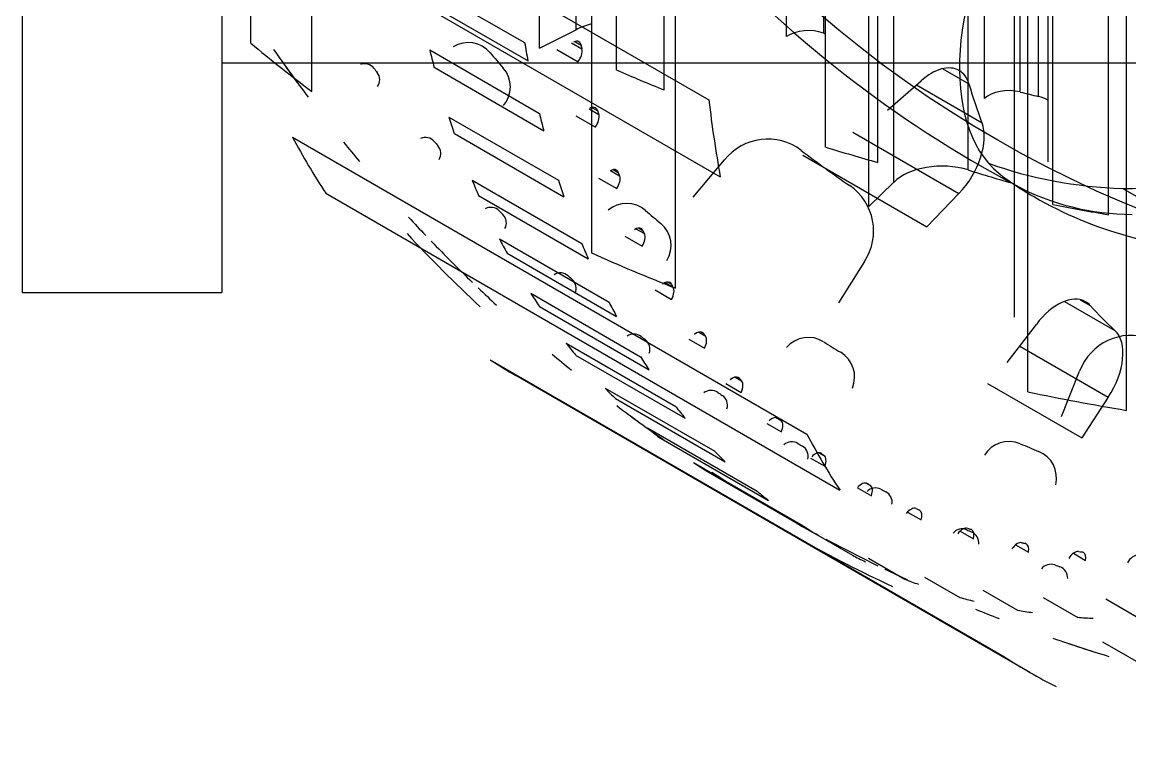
# Model space of a CAD drawing. Header units: millimetres. Extents: x 182.3 to 237.8, y 132.2 to 164.6.
# Drawn here: x 194.5 to 205.6, y 132.46 to 139.71 of the extents above; entities that cross this region are included whole.
import ezdxf

# ---------------------------------------------------------------- set-up
doc = ezdxf.new("R2010")
doc.units = ezdxf.units.MM
for name, color, linetype in [('V_06_Gears_Drive_Az_Pinion_1', 7, 'CONTINUOUS'), ('V_06_Gears_Drive_Az_Pinion_3', 7, 'CONTINUOUS'), ('V_06_Gears_Drive_El_Gear_2', 7, 'CONTINUOUS'), ('V_06_Gears_Drive_El_Gear_3', 7, 'CONTINUOUS'), ('V_06_Gears_Drive_El_Pinion_2', 7, 'CONTINUOUS'), ('V_06_Gears_Drive_El_Pinion_3', 7, 'CONTINUOUS'), ('V_06_Gears_Drive_El_Shaft_Bushing_0', 7, 'CONTINUOUS'), ('V_06_Gears_Drive_El_Shaft_Bushing_1', 7, 'CONTINUOUS'), ('V_06_Gears_Drive_El_Shaft_Bushing_2', 7, 'CONTINUOUS'), ('V_06_Gears_Drive_Sensor_Gear_1', 7, 'CONTINUOUS'), ('V_06_Gears_Drive_Sensor_Gear_3', 7, 'CONTINUOUS')]:
    doc.layers.add(name, color=color, linetype=linetype)

msp = doc.modelspace()

# ---------------------------------------------------------------- linework, layer by layer
at = {"layer": 'V_06_Gears_Drive_Az_Pinion_1'}
for p, q in [((201.225, 137.953), (201.539, 138.328)), ((202.94, 137.309), (202.68, 136.896)), ((204.914, 135.757), (205.096, 136.211))]:
    msp.add_line(p, q, dxfattribs=at)
for centre, radius, start, end in [((201.972, 137.982), 0.554, 52.681, 141.4457), ((210, 148.5), 12.678, -127.3566, -124.6434), ((202.478, 137.615), 0.554, -33.4457, 55.319), ((210.001, 148.499), 15.957, -136.865, -133.1405), ((205.615, 136.016), 0.554, 70.681, 159.4457), ((210.001, 148.499), 15.957, -118.865, -115.1405)]:
    msp.add_arc(centre, radius, start, end, dxfattribs=at)
at = {"layer": 'V_06_Gears_Drive_Az_Pinion_3'}
for p, q in [((200.052, 139.632), (200.052, 146.772)), ((196.793, 139.498), (196.793, 146.638)), ((199.683, 139.446), (199.683, 146.586)), ((197.403, 139.013), (197.403, 146.153)), ((203.979, 138.227), (203.979, 145.367)), ((203.234, 138.103), (203.234, 145.243)), ((202.983, 137.861), (202.983, 145.001)), ((200.207, 137.395), (200.207, 144.535)), ((201.046, 137.043), (201.046, 144.183)), ((204.579, 136.003), (204.579, 143.143)), ((205.565, 135.818), (205.565, 142.958)), ((199.683, 139.446), (200.052, 139.632)), ((202.983, 137.861), (203.234, 138.103))]:
    msp.add_line(p, q, dxfattribs=at)
for centre, major_axis, start_param, end_param in [((200.425, 139.396), (-0.554, 0), -1.165156, -0.829978), ((210.001, 144.667), (15.957, 0), 3.737361, 3.802366), ((203.716, 137.945), (-0.554, 0), -2.065056, -0.515819), ((210, 144.668), (12.678, 0), 4.217472, 4.258639), ((210.001, 144.668), (15.957, 0), 4.05152, 4.116525), ((210.001, 144.668), (15.957, 0), 4.365679, 4.430684)]:
    msp.add_ellipse(centre, major_axis=major_axis, ratio=0.57735, start_param=start_param, end_param=end_param, dxfattribs=at)
msp.add_open_spline([(204.443, 136.753), (204.443, 143.893)], degree=1, dxfattribs=at)
at = {"layer": 'V_06_Gears_Drive_El_Gear_2'}
for centre, radius, start, end in [((210, 148.5), 11.809, -138, -118), ((210, 148.5), 15.833, -144.4564, -143.5438), ((197.932, 139.173), 0.118, 37.6382, 110.867), ((210, 148.5), 15.134, -142.302, -142.098), ((197.965, 139.13), 0.118, -35.267, 37.9618), ((198.541, 138.434), 0.118, 41.2382, 114.467), ((210, 148.5), 15.833, -140.8564, -139.9438), ((210, 148.5), 15.134, -138.702, -138.498), ((198.577, 138.393), 0.118, -31.667, 41.5618), ((205.623, 140.268), 2.486, -118, -90), ((210, 148.5), 15.833, -137.2564, -136.3438), ((199.196, 137.734), 0.118, 44.8382, 118.067), ((210, 148.5), 15.134, -135.102, -134.898), ((199.234, 137.696), 0.118, -28.067, 45.1618), ((199.893, 137.077), 0.118, 48.4382, 121.667), ((210, 148.5), 15.134, -131.502, -131.298), ((199.934, 137.041), 0.118, -24.467, 48.7618), ((210, 148.5), 15.833, -133.6564, -132.7438), ((200.63, 136.465), 0.118, 52.0382, 125.267), ((210, 148.5), 15.134, -127.902, -127.698), ((200.673, 136.432), 0.118, -20.867, 52.3618), ((210, 148.5), 15.833, -130.0564, -129.1438), ((201.404, 135.901), 0.118, 55.6382, 128.867), ((210, 148.5), 15.134, -124.302, -124.098), ((201.45, 135.87), 0.118, -17.267, 55.9618), ((210, 148.5), 15.833, -126.4564, -125.5438), ((202.213, 135.386), 0.118, 59.2382, 132.467), ((210, 148.5), 15.134, -120.702, -120.498), ((202.259, 135.358), 0.118, -13.667, 59.5618), ((210, 148.5), 15.833, -122.8564, -121.9438), ((203.051, 134.923), 0.118, 62.8382, 136.067), ((210, 148.5), 15.134, -117.102, -116.898), ((203.1, 134.898), 0.118, -10.067, 63.1618), ((210, 148.5), 15.833, -119.2564, -118.3438), ((203.918, 134.513), 0.118, 66.4382, 139.667), ((210, 148.5), 15.134, -113.502, -113.298), ((203.968, 134.491), 0.118, -6.467, 66.7618), ((210, 148.5), 15.833, -115.6564, -114.7438), ((204.808, 134.159), 0.118, 70.0382, 143.267), ((210, 148.5), 15.134, -109.902, -109.698), ((204.859, 134.14), 0.118, -2.867, 70.3618), ((210, 148.5), 15.833, -112.0564, -111.1438), ((210, 148.5), 15.833, -108.4564, -107.5438)]:
    msp.add_arc(centre, radius, start, end, dxfattribs=at)
at = {"layer": 'V_06_Gears_Drive_El_Gear_3'}
for p, q in [((198.437, 140.137), (199.535, 139.503)), ((198.47, 139.954), (199.569, 139.32)), ((198.585, 139.429), (199.683, 138.794)), ((199.859, 139.432), (200.07, 139.31)), ((200.006, 139.499), (200.11, 139.439)), ((200.038, 139.513), (200.102, 139.477)), ((198.629, 139.255), (199.728, 138.62)), ((198.776, 138.757), (199.874, 138.123)), ((200.048, 138.769), (200.244, 138.656)), ((200.181, 138.84), (200.278, 138.784)), ((200.21, 138.853), (200.268, 138.82)), ((198.831, 138.593), (199.929, 137.959)), ((200.396, 138.22), (200.487, 138.167)), ((200.424, 138.23), (200.474, 138.201)), ((199.008, 138.125), (200.107, 137.491)), ((200.276, 138.146), (200.459, 138.04)), ((199.074, 137.972), (200.173, 137.337)), ((205.53, 138.04), (206.629, 137.406)), ((200.65, 137.638), (200.736, 137.589)), ((200.677, 137.646), (200.721, 137.621)), ((199.283, 137.536), (200.381, 136.901)), ((200.54, 137.564), (200.713, 137.464)), ((199.359, 137.393), (200.457, 136.759)), ((200.944, 137.099), (201.023, 137.053)), ((200.969, 137.104), (201.006, 137.082)), ((199.597, 136.991), (200.696, 136.356)), ((200.842, 137.025), (201.007, 136.93)), ((199.683, 136.86), (200.782, 136.225)), ((201.18, 136.532), (201.338, 136.441)), ((201.276, 136.603), (201.348, 136.561)), ((201.299, 136.605), (201.329, 136.588)), ((199.95, 136.492), (201.049, 135.858)), ((200.046, 136.373), (201.144, 135.739)), ((201.553, 136.086), (201.705, 135.998)), ((201.645, 136.152), (201.709, 136.115)), ((201.665, 136.152), (201.688, 136.139)), ((200.341, 136.042), (201.44, 135.408)), ((200.446, 135.936), (201.544, 135.302)), ((200.768, 135.643), (201.866, 135.009)), ((201.961, 135.688), (202.108, 135.603)), ((202.05, 135.749), (202.105, 135.717)), ((202.067, 135.747), (202.082, 135.738)), ((200.881, 135.55), (201.98, 134.916)), ((202.4, 135.34), (202.543, 135.258)), ((202.489, 135.393), (202.535, 135.367)), ((202.502, 135.39), (202.51, 135.386)), ((201.228, 135.296), (202.327, 134.661)), ((201.35, 135.216), (202.449, 134.582)), ((202.87, 135.044), (203.011, 134.963)), ((202.982, 135.076), (202.967, 135.085)), ((202.969, 135.084), (202.969, 135.084)), ((203.371, 134.8), (203.508, 134.721)), ((202.449, 134.582), (202.821, 134.367)), ((203.899, 134.609), (204.032, 134.532)), ((204.455, 134.471), (204.583, 134.397)), ((202.982, 134.337), (203.344, 134.128)), ((205.035, 134.387), (205.157, 134.316)), ((203.542, 134.149), (203.897, 133.944)), ((204.126, 134.018), (204.475, 133.816)), ((204.732, 133.944), (205.078, 133.745)), ((205.359, 133.929), (205.702, 133.731))]:
    msp.add_line(p, q, dxfattribs=at)
for centre, major_axis, start_param, end_param in [((205.65, 140.261), (-1.243, -2.153), 3.141593, 6.230825), ((209.451, 148.817), (-7.917, -13.712), 5.741149, 5.757077), ((210.549, 148.183), (-7.917, -13.712), 5.678317, 5.694245), ((200.02, 139.409), (0.059, 0.102), 0, -5.573412), ((200.028, 139.37), (0.059, 0.102), -1.840747, -0.562663), ((200.02, 139.409), (0.059, 0.102), -0.56831, 0), ((210.549, 148.183), (-7.567, -13.107), 5.715919, 5.719478), ((209.451, 148.817), (-7.917, -13.712), 5.803981, 5.819909), ((210.549, 148.183), (-7.917, -13.712), 5.741149, 5.757077), ((200.187, 138.747), (0.059, 0.102), 0, -5.51058), ((200.198, 138.711), (0.059, 0.102), -1.777915, -0.499831), ((200.187, 138.747), (0.059, 0.102), -0.505478, 0), ((210.549, 148.183), (-7.567, -13.107), 5.778751, 5.78231), ((200.396, 138.123), (0.059, 0.102), 0, -5.447748), ((200.396, 138.123), (0.059, 0.102), -0.442647, 0), ((210.549, 148.183), (-7.567, -13.107), 5.841583, 5.845142), ((209.451, 148.817), (-5.905, -10.227), 0.10301, 0.296706), ((206.356, 140.309), (-1.243, -2.153), 0.296706, 0.785398), ((209.451, 148.817), (-7.917, -13.712), 5.866813, 5.882741), ((210.549, 148.183), (-7.917, -13.712), 5.803981, 5.819909), ((200.409, 138.089), (0.059, 0.102), -1.715083, -0.436999), ((210.549, 148.183), (-5.905, -10.227), 6.230825, 0), ((210.549, 148.183), (-5.905, -10.227), 0, 0.296706), ((200.644, 137.538), (0.059, 0.102), 0, -5.384916), ((200.644, 137.538), (0.059, 0.102), -0.379815, 0), ((209.451, 148.817), (-7.917, -13.712), 5.929645, 5.945573), ((200.659, 137.506), (0.059, 0.102), -1.652251, -0.374167), ((210.549, 148.183), (-7.567, -13.107), 5.904414, 5.907974), ((210.549, 148.183), (-7.917, -13.712), 5.866813, 5.882741), ((200.931, 136.996), (0.059, 0.102), 0, -5.322085), ((200.931, 136.996), (0.059, 0.102), -0.316983, 0), ((209.451, 148.817), (-7.917, -13.712), 5.992477, 6.008405), ((210.549, 148.183), (-7.567, -13.107), 5.967246, 5.970806), ((200.949, 136.966), (0.059, 0.102), -1.589419, -0.311336), ((210.549, 148.183), (-7.917, -13.712), 5.929645, 5.945573), ((201.257, 136.497), (0.059, 0.102), 0, -5.259253), ((201.257, 136.497), (0.059, 0.102), -0.254151, 0), ((210.549, 148.183), (-7.567, -13.107), 6.030078, 6.033638), ((201.276, 136.47), (0.059, 0.102), -1.526587, -0.248504), ((209.451, 148.817), (-7.917, -13.712), 6.055309, 6.071236), ((210.549, 148.183), (-7.917, -13.712), 5.992477, 6.008405), ((201.619, 136.045), (0.059, 0.102), 0, -5.196421), ((201.619, 136.045), (0.059, 0.102), -0.191319, 0), ((210.549, 148.183), (-7.567, -13.107), 6.09291, 6.09647), ((201.64, 136.021), (0.059, 0.102), -1.463755, -0.185672), ((209.451, 148.817), (-7.917, -13.712), 6.11814, 6.134068), ((210.549, 148.183), (-7.917, -13.712), 6.055309, 6.071236), ((202.016, 135.641), (0.059, 0.102), 0, -5.133589), ((209.451, 148.817), (-7.917, -13.712), 6.180972, 6.1969), ((202.016, 135.641), (0.059, 0.102), -0.128487, 0), ((210.549, 148.183), (-7.567, -13.107), 6.155742, 6.159301), ((202.039, 135.619), (0.059, 0.102), -1.400924, -0.12284), ((210.549, 148.183), (-7.917, -13.712), 6.11814, 6.134068), ((202.447, 135.286), (0.059, 0.102), 0, -5.070757), ((202.447, 135.286), (0.059, 0.102), -0.065655, 0), ((210.549, 148.183), (-7.567, -13.107), 6.218574, 6.222133), ((202.472, 135.267), (0.059, 0.102), -1.338092, -0.060008), ((209.451, 148.817), (-7.917, -13.712), 6.243804, 6.259732), ((202.91, 134.982), (0.059, 0.102), 0, -5.007925), ((210.549, 148.183), (-7.917, -13.712), 6.180972, 6.1969), ((210.549, 148.183), (-7.567, -13.107), 6.281405, 0), ((202.91, 134.982), (0.059, 0.102), -0.002824, 0), ((210.549, 148.183), (-7.567, -13.107), 0, 0.00178), ((202.937, 134.966), (0.059, 0.102), 0, -6.280362), ((202.937, 134.966), (0.059, 0.102), -1.27526, 0), ((203.403, 134.73), (0.059, 0.102), -6.223177, -4.945093), ((210.549, 148.183), (-7.567, -13.107), 0.061052, 0.064612), ((203.432, 134.717), (0.059, 0.102), 0, -6.21753), ((203.432, 134.717), (0.059, 0.102), -1.212428, 0), ((210.549, 148.183), (-7.917, -13.712), 6.243804, 6.259732), ((203.924, 134.531), (0.059, 0.102), -6.160345, -4.882262), ((210.549, 148.183), (-7.567, -13.107), 0.123884, 0.127444), ((203.954, 134.522), (0.059, 0.102), 0, -6.154698), ((203.954, 134.522), (0.059, 0.102), -1.149596, 0), ((204.471, 134.386), (0.059, 0.102), -6.097513, -4.81943), ((210.549, 148.183), (-7.567, -13.107), 0.186716, 0.190275), ((204.503, 134.38), (0.059, 0.102), 0, -6.091866), ((204.503, 134.38), (0.059, 0.102), -1.086764, 0), ((210.549, 148.183), (-7.917, -13.712), 0.023451, 0.039379), ((205.043, 134.296), (0.059, 0.102), -6.034682, -4.756598), ((210.549, 148.183), (-7.567, -13.107), 0.249548, 0.253107), ((205.076, 134.292), (0.059, 0.102), 0, -6.029034), ((205.076, 134.292), (0.059, 0.102), -1.023933, 0), ((205.636, 134.26), (0.059, 0.102), -5.97185, -4.693766), ((210.549, 148.183), (-7.917, -13.712), 0.086283, 0.10221), ((210.549, 148.183), (-7.917, -13.712), 0.149114, 0.165042), ((210.549, 148.183), (-7.917, -13.712), 0.211946, 0.227874), ((210.549, 148.183), (-7.917, -13.712), 0.274778, 0.290706)]:
    msp.add_ellipse(centre, major_axis=major_axis, ratio=0.57735, start_param=start_param, end_param=end_param, dxfattribs=at)
at = {"layer": 'V_06_Gears_Drive_El_Pinion_2'}
for p, q in [((201.225, 137.953), (201.539, 138.328)), ((202.94, 137.309), (202.68, 136.896)), ((204.914, 135.757), (205.096, 136.211))]:
    msp.add_line(p, q, dxfattribs=at)
for centre, radius, start, end in [((201.972, 137.982), 0.554, 52.681, 141.4457), ((210, 148.5), 12.678, -127.3566, -124.6434), ((202.478, 137.615), 0.554, -33.4457, 55.319), ((210.001, 148.499), 15.957, -136.865, -133.1405), ((205.615, 136.016), 0.554, 70.681, 159.4457), ((210.001, 148.499), 15.957, -118.865, -115.1405)]:
    msp.add_arc(centre, radius, start, end, dxfattribs=at)
at = {"layer": 'V_06_Gears_Drive_El_Pinion_3'}
for p, q in [((196.228, 141.904), (201.381, 138.929)), ((196.343, 141.134), (201.495, 138.159)), ((203.725, 139.241), (203.988, 139.089)), ((203.173, 138.827), (203.508, 139.118)), ((203.462, 139.078), (204.119, 138.699)), ((197.209, 138.555), (202.362, 135.58)), ((202.825, 138.604), (203.887, 137.992)), ((202.324, 138.375), (203.566, 137.658)), ((197.542, 137.993), (202.695, 135.018)), ((203.887, 137.992), (203.566, 137.658)), ((204.944, 136.91), (205.451, 136.618)), ((205.102, 136.927), (205.201, 136.87)), ((204.371, 136.298), (204.663, 136.68)), ((204.497, 136.463), (205.383, 135.951)), ((199.19, 136.325), (204.343, 133.35)), ((204.599, 133.193), (199.446, 136.168)), ((204.174, 136.087), (205.118, 135.542)), ((205.383, 135.951), (205.118, 135.542)), ((205.327, 133.499), (207.13, 132.458))]:
    msp.add_line(p, q, dxfattribs=at)
for centre, major_axis, start_param, end_param in [((203.612, 138.743), (0.277, 0.48), 0, -5.228208), ((203.612, 138.743), (0.277, 0.48), -0.49426, 0), ((212.576, 147.012), (-6.339, -10.979), 5.788269, 5.835624), ((212.577, 147.011), (-7.978, -13.819), 5.622316, 5.687321), ((203.749, 138.336), (0.277, 0.48), -1.997455, -0.448218), ((207.424, 149.987), (-7.978, -13.819), 5.936475, 6.00148), ((204.879, 136.427), (0.277, 0.48), 0, -4.914049), ((204.879, 136.427), (0.277, 0.48), -0.180101, 0), ((212.576, 147.012), (-6.339, -10.979), 6.102428, 6.149783), ((205.139, 136.164), (0.277, 0.48), -1.683296, -0.134058), ((207.424, 149.987), (-7.978, -13.819), 6.250635, 0), ((212.577, 147.012), (-7.978, -13.819), 5.936475, 6.00148), ((212.577, 147.012), (-7.978, -13.819), 6.250635, 0), ((212.577, 147.012), (-7.978, -13.819), 0, 0.032454)]:
    msp.add_ellipse(centre, major_axis=major_axis, ratio=0.57735, start_param=start_param, end_param=end_param, dxfattribs=at)
at = {"layer": 'V_06_Gears_Drive_El_Shaft_Bushing_0'}
for p, q in [((196.5, 139.3), (225.5, 139.3)), ((194.5, 137), (196.5, 137))]:
    msp.add_line(p, q, dxfattribs=at)
for points in [[(194.5, 160), (194.5, 159.712), (194.5, 158.861), (194.5, 157.491), (194.5, 155.67), (194.5, 153.49), (194.5, 151.059), (194.5, 148.5), (194.5, 145.941), (194.5, 143.51), (194.5, 141.33), (194.5, 139.509), (194.5, 138.139), (194.5, 137.288), (194.5, 137)], [(196.5, 160), (196.5, 159.712), (196.5, 158.861), (196.5, 157.491), (196.5, 155.67), (196.5, 153.49), (196.5, 151.059), (196.5, 148.5), (196.5, 145.941), (196.5, 143.51), (196.5, 141.33), (196.5, 139.509), (196.5, 138.139), (196.5, 137.288), (196.5, 137)]]:
    msp.add_open_spline(points, degree=1, dxfattribs=at)
at = {"layer": 'V_06_Gears_Drive_El_Shaft_Bushing_1'}
for p, q in [((196.5, 139.3), (225.5, 139.3)), ((194.5, 137), (196.5, 137))]:
    msp.add_line(p, q, dxfattribs=at)
for points in [[(194.5, 148.5), (194.5, 147.212), (194.5, 145.941), (194.5, 144.702), (194.5, 143.51), (194.5, 142.382), (194.5, 141.33), (194.5, 140.368), (194.5, 139.509), (194.5, 138.763), (194.5, 138.139), (194.5, 137.645), (194.5, 137.288), (194.5, 137.072), (194.5, 137)], [(196.5, 148.5), (196.5, 147.212), (196.5, 145.941), (196.5, 144.702), (196.5, 143.51), (196.5, 142.382), (196.5, 141.33), (196.5, 140.368), (196.5, 139.509), (196.5, 138.763), (196.5, 138.139), (196.5, 137.645), (196.5, 137.288), (196.5, 137.072), (196.5, 137)]]:
    msp.add_open_spline(points, degree=1, dxfattribs=at)
at = {"layer": 'V_06_Gears_Drive_El_Shaft_Bushing_2'}
for radius in [11.5, 9.2]:
    msp.add_circle((210, 148.5), radius, dxfattribs=at)
at = {"layer": 'V_06_Gears_Drive_Sensor_Gear_1'}
for centre, radius, start, end in [((210, 148.499), 15.833, -145.0649, -142.9395), ((198.97, 139.215), 0.288, 40.0242, 121.6741), ((210, 148.5), 14.13, -139.9065, -139.0935), ((199.104, 139.059), 0.288, -40.6731, 40.9758), ((200.559, 137.604), 0.288, 49.0242, 130.6741), ((210, 148.5), 14.13, -130.9065, -130.0935), ((200.715, 137.47), 0.288, -31.6731, 49.9758), ((210, 148.5), 15.833, -136.0649, -133.9395), ((202.379, 136.261), 0.288, 58.0242, 139.6741), ((210, 148.5), 14.13, -121.9065, -121.0935), ((202.554, 136.153), 0.288, -22.6731, 58.9758), ((210.001, 148.5), 15.833, -127.0649, -124.9395), ((204.388, 135.219), 0.288, 67.0242, 148.6741), ((210, 148.5), 14.13, -112.9065, -112.0935), ((204.577, 135.141), 0.288, -13.6731, 67.9758), ((210.001, 148.5), 15.833, -118.0649, -115.9395), ((210.001, 148.5), 15.833, -109.0649, -106.9395)]:
    msp.add_arc(centre, radius, start, end, dxfattribs=at)
at = {"layer": 'V_06_Gears_Drive_Sensor_Gear_3'}
for p, q in [((202.532, 139.597), (202.532, 143.552)), ((202.16, 139.563), (202.16, 143.519)), ((200.457, 139.228), (200.457, 143.183)), ((200.933, 139.028), (200.933, 142.984)), ((204.142, 138.941), (204.142, 142.896)), ((204.5, 139.008), (204.5, 142.963)), ((204.685, 138.963), (204.685, 142.919)), ((202.551, 138.456), (202.551, 142.411)), ((203.075, 138.302), (203.075, 142.257)), ((204.829, 137.882), (204.829, 141.838)), ((205.387, 137.777), (205.387, 141.733))]:
    msp.add_line(p, q, dxfattribs=at)
for centre, major_axis, start_param, end_param in [((202.379, 139.456), (-0.288, 0), -2.128879, -0.70382), ((210, 146.522), (14.13, 0), 4.155515, 4.157164), ((210.001, 146.522), (15.833, 0), 4.065484, 4.10258), ((204.388, 138.855), (-0.288, 0), -1.9718, -0.54674), ((210, 146.522), (14.13, 0), 4.312595, 4.326785), ((204.577, 138.809), (-0.288, 0), -2.358978, -1.955192), ((210.001, 146.522), (15.833, 0), 4.222563, 4.259659), ((210.001, 146.522), (15.833, 0), 4.379643, 4.416739)]:
    msp.add_ellipse(centre, major_axis=major_axis, ratio=0.57735, start_param=start_param, end_param=end_param, dxfattribs=at)
msp.add_open_spline([(204.781, 138.308), (204.781, 142.263)], degree=1, dxfattribs=at)

doc.saveas('drawing.dxf')
